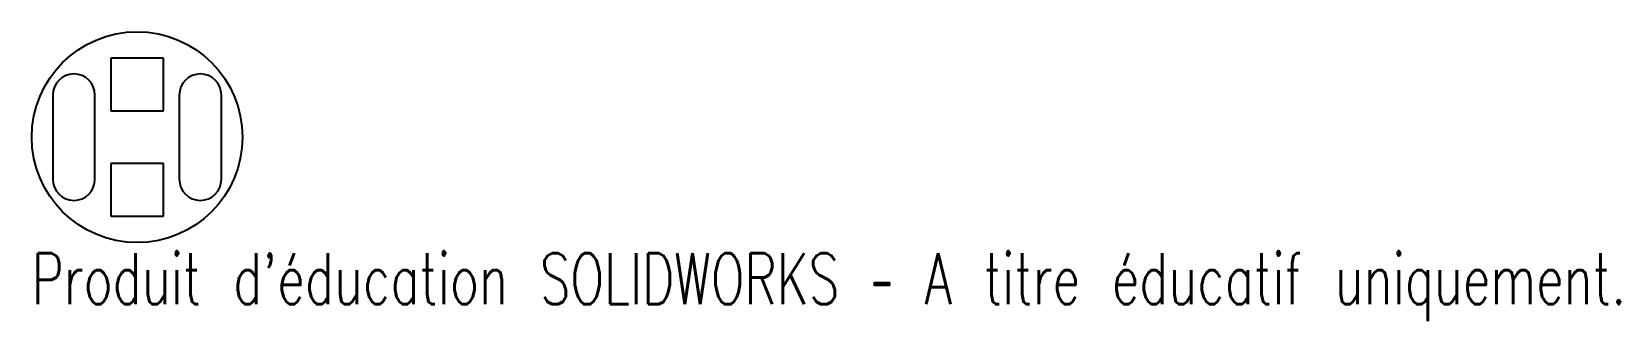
# Model space of a CAD drawing. Header units: millimetres. Extents: x -10 to 141, y -17 to 10.
import ezdxf

# ---------------------------------------------------------------- set-up
doc = ezdxf.new("R2010")
doc.units = ezdxf.units.MM
doc.styles.add('SLDTEXTSTYLE0', font='TXT', dxfattribs={"width": 0.7, "bigfont": 'bigfont'})

msp = doc.modelspace()

# ---------------------------------------------------------------- linework, layer by layer
at = {"color": 7, "linetype": 'Continuous', "lineweight": 25}
for p, q in [((-2.5, 7.5), (-2.5, 2.5)), ((2.5, 7.5), (-2.5, 7.5)), ((2.5, 2.5), (2.5, 7.5)), ((-8, 4), (-8, -4)), ((-4, -4), (-4, 4)), ((4, 4), (4, -4)), ((8, -4), (8, 4)), ((-2.5, 2.5), (2.5, 2.5)), ((-2.5, -2.5), (-2.5, -7.5)), ((2.5, -2.5), (-2.5, -2.5)), ((2.5, -7.5), (2.5, -2.5)), ((-2.5, -7.5), (2.5, -7.5))]:
    msp.add_line(p, q, dxfattribs=at)
msp.add_circle((0, 0), 10, dxfattribs=at)
for centre, start, end in [((-6, 4), 0, 180), ((6, 4), 0, 180), ((-6, -4), 180, 0), ((6, -4), 180, 0)]:
    msp.add_arc(centre, 2, start, end, dxfattribs=at)

# ---------------------------------------------------------------- texts
at = {"color": 7, "linetype": 'Continuous', "insert": (-10, -11.02), "char_height": 4.8336, "attachment_point": 1, "style": 'SLDTEXTSTYLE0'}
msp.add_mtext("Produit d'éducation SOLIDWORKS – A titre éducatif uniquement.", dxfattribs=at)

doc.saveas('drawing.dxf')
